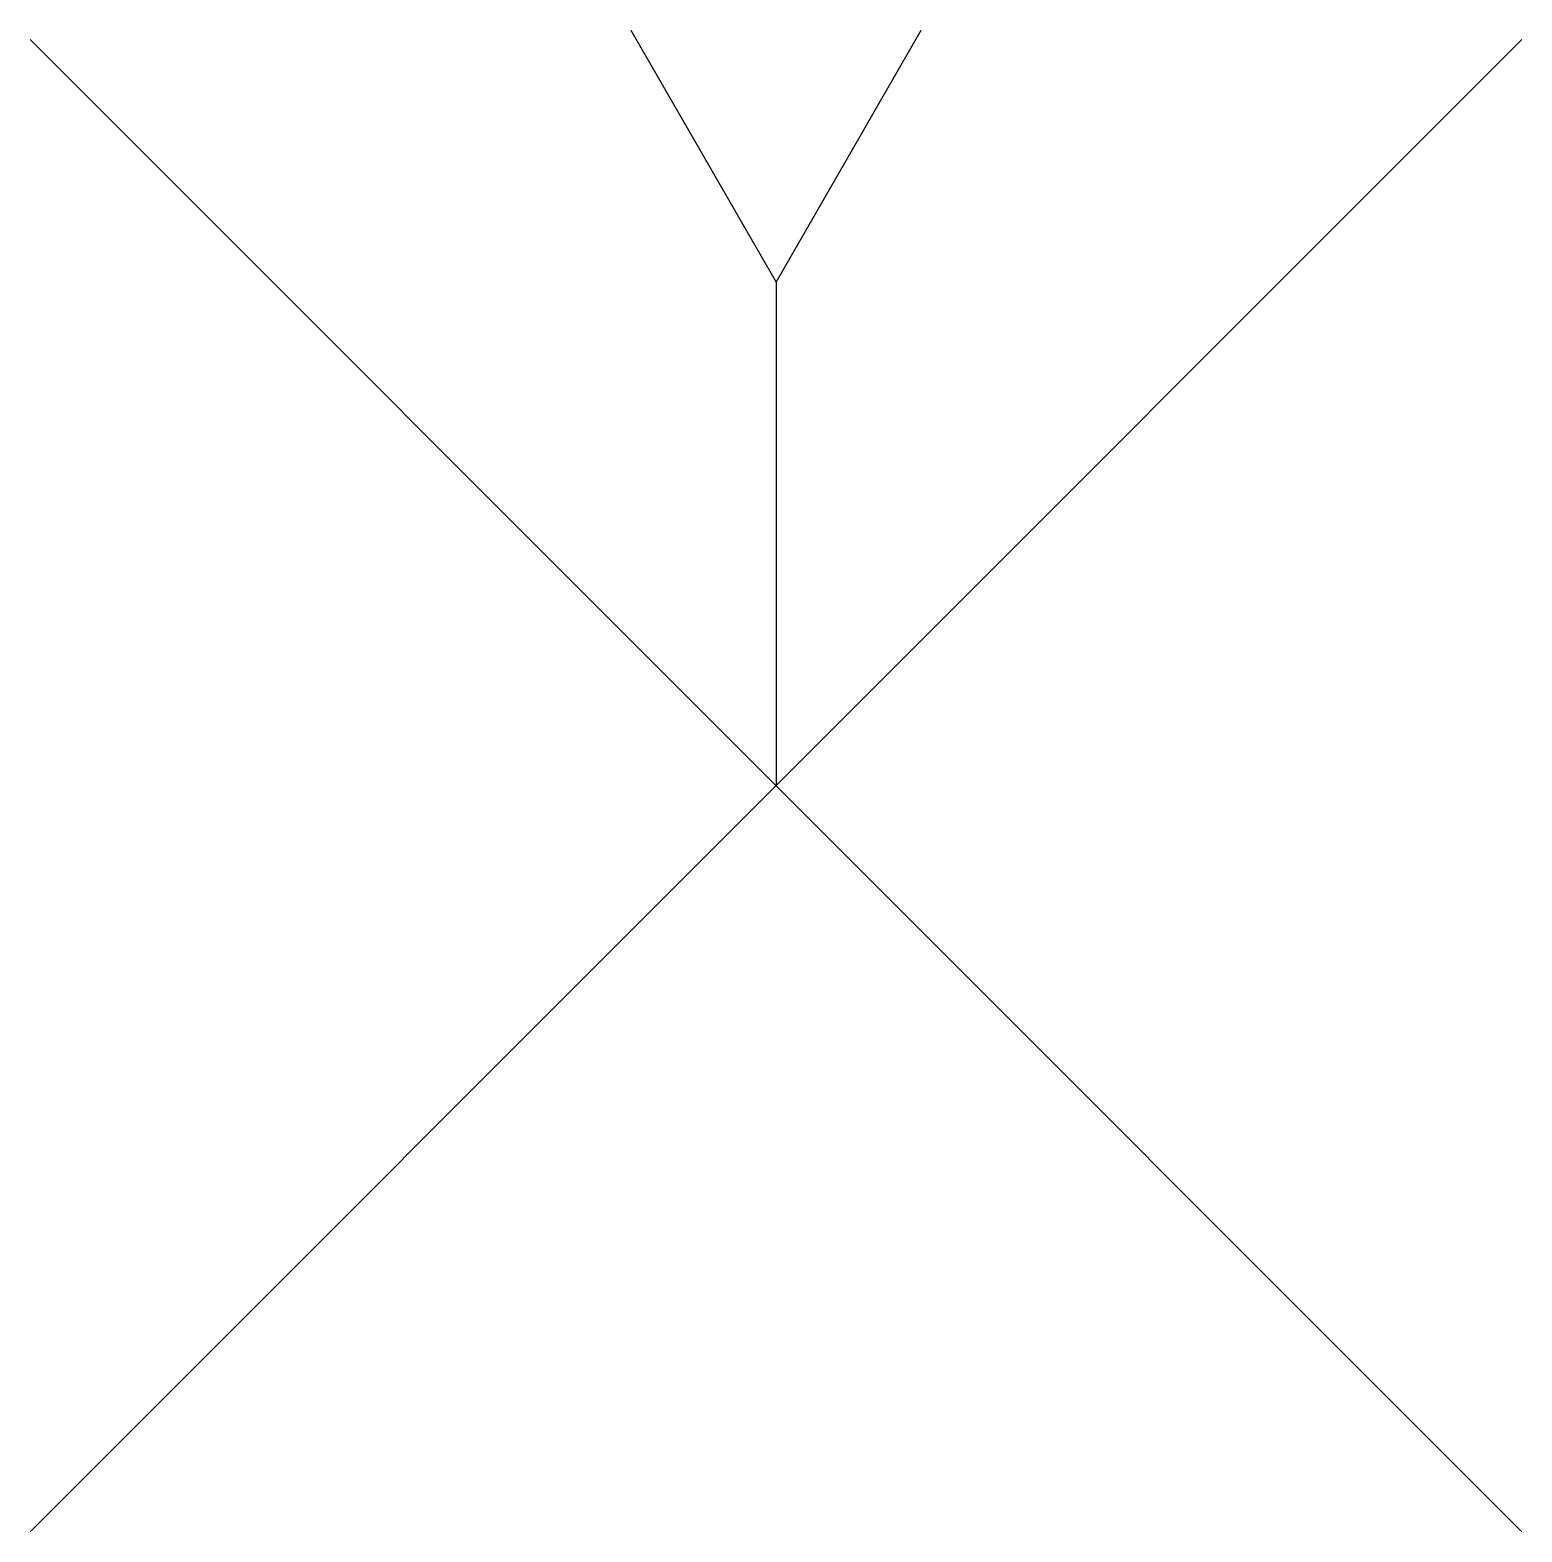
# Model space of a CAD drawing. Extents: x -5.5 to 5.5, y -5.5 to 5.6.
import ezdxf

# ---------------------------------------------------------------- set-up
doc = ezdxf.new("R2010")
doc.units = 0

msp = doc.modelspace()

# ---------------------------------------------------------------- linework, layer by layer
msp.add_line((0, 3.713), (0, 0))
at = {"flags": 128}
msp.add_lwpolyline([(-1.071, 5.57), (0, 3.713), (1.071, 5.57)], dxfattribs=at)
for points in [[(5.5, 5.5), (-5.5, -5.5)], [(-5.5, 5.5), (5.5, -5.5)]]:
    msp.add_lwpolyline(points)

doc.saveas('drawing.dxf')
